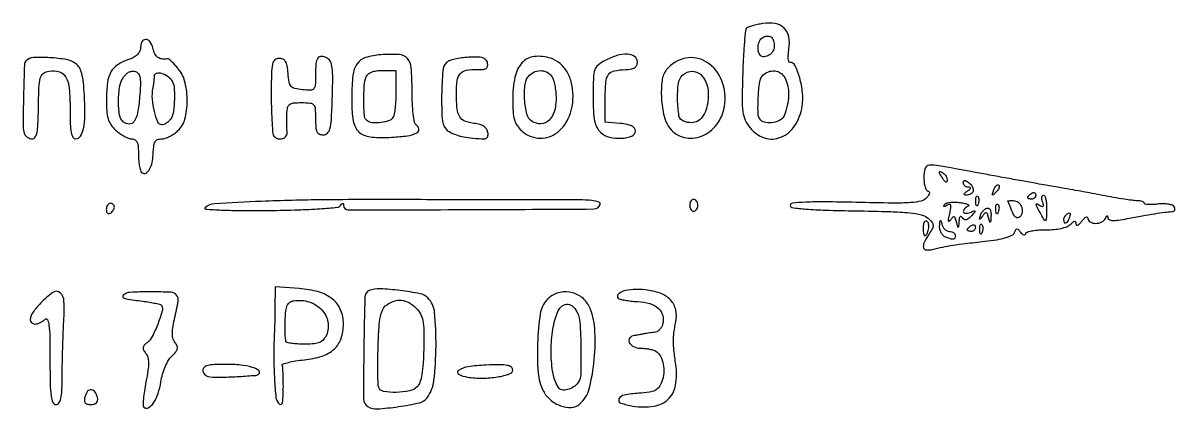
# Model space of a CAD drawing. Header units: millimetres. Extents: x 2712 to 3553, y 1367 to 1961.
# Drawn here: x 3335.41 to 3376.21, y 1687.17 to 1700.83 of the extents above; entities that cross this region are included whole.
import ezdxf

# ---------------------------------------------------------------- set-up
doc = ezdxf.new("R2010")
doc.units = ezdxf.units.MM

msp = doc.modelspace()

# ---------------------------------------------------------------- linework, layer by layer
for points in [[(3361.159, 1697.122, 0.148976), (3361.671, 1696.765, 0.177829), (3362.256, 1696.788, 0.152909), (3362.751, 1697.201, 0.107593), (3363.007, 1697.885, 0.060832), (3363.018, 1698.365, 0.04413), (3362.918, 1698.891, 0.043623), (3362.755, 1699.322, 0.287796), (3362.568, 1699.439, -0.348322), (3362.531, 1699.469, -0.041616), (3362.515, 1699.579, -0.035358), (3362.516, 1699.732, -0.020806), (3362.538, 1699.913, 0.086713), (3362.532, 1700.342, 0.154091), (3362.367, 1700.651, 0.151757), (3362.053, 1700.812, 0.083336), (3361.616, 1700.814, 0.013557), (3361.422, 1700.777, 0.016865), (3361.243, 1700.732, 0.015243), (3361.097, 1700.684, 0.110398), (3361.036, 1700.645, 0.173758), (3360.998, 1700.567, 0.003682), (3360.959, 1700.136, 0.008072), (3360.924, 1699.624, 0.005299), (3360.899, 1699.034, 0.00527), (3360.881, 1698.134, 0.036266), (3360.908, 1697.693, 0.071434), (3360.992, 1697.398, 0.061647)], [(3338.688, 1697.042, 0.032548), (3338.832, 1696.923, 0.031546), (3338.991, 1696.823, 0.033158), (3339.143, 1696.753, 0.091584), (3339.258, 1696.732, -0.13853), (3339.372, 1696.699, -0.155236), (3339.447, 1696.613, -0.081798), (3339.487, 1696.45, -0.019424), (3339.498, 1696.17, 0.021944), (3339.508, 1695.949, 0.028886), (3339.537, 1695.749, 0.029056), (3339.579, 1695.592, 0.17623), (3339.631, 1695.526, 0.261599), (3339.753, 1695.521, 0.128212), (3339.874, 1695.628, 0.081326), (3339.967, 1695.833, 0.052535), (3340.009, 1696.09, -0.010825), (3340.038, 1696.465, -0.090188), (3340.085, 1696.627, -0.19439), (3340.172, 1696.705, -0.086069), (3340.326, 1696.732, 0.083381), (3340.447, 1696.752, 0.034677), (3340.6, 1696.817, 0.033092), (3340.758, 1696.911, 0.036591), (3340.896, 1697.022, 0.141564), (3341.141, 1697.431, 0.062505), (3341.226, 1698.062, 0.061232), (3341.151, 1698.716, 0.108031), (3340.915, 1699.204, 0.016963), (3340.795, 1699.345, 0.023844), (3340.679, 1699.463, 0.021553), (3340.577, 1699.548, 0.20199), (3340.523, 1699.562, -0.064064), (3340.326, 1699.559, -0.132949), (3340.184, 1699.616, -0.121897), (3340.082, 1699.74, -0.049403), (3340.007, 1699.948, 0.093921), (3339.903, 1700.173, 0.248629), (3339.75, 1700.249, 0.286263), (3339.618, 1700.163, 0.107615), (3339.569, 1699.938, -0.121321), (3339.539, 1699.819, -0.082686), (3339.455, 1699.708, -0.066768), (3339.32, 1699.611, -0.042143), (3339.141, 1699.535, 0.064006), (3338.757, 1699.35, 0.121519), (3338.524, 1699.101, 0.096232), (3338.401, 1698.731, 0.030397), (3338.362, 1698.146, 0.01677), (3338.374, 1697.72, 0.056326), (3338.423, 1697.445, 0.077514), (3338.521, 1697.237, 0.05524)], [(3361.645, 1700.341, -0.088984), (3361.806, 1700.372, -0.190733), (3361.923, 1700.327, -0.154259), (3361.993, 1700.205, -0.054082), (3362.015, 1700.001, -0.140711), (3361.966, 1699.83, -0.109594), (3361.83, 1699.692, -0.126951), (3361.664, 1699.637, -0.217141), (3361.53, 1699.687, -0.154692), (3361.452, 1699.837, -0.086478), (3361.453, 1700.045, -0.088136), (3361.523, 1700.236, -0.17145)], [(3335.46, 1696.91, 0.088069), (3335.503, 1696.842, 0.065594), (3335.57, 1696.784, 0.064706), (3335.651, 1696.745, 0.080161), (3335.733, 1696.732, 0.237325), (3335.828, 1696.78, 0.09556), (3335.893, 1696.914, 0.047884), (3335.933, 1697.156, 0.012284), (3335.949, 1697.551, -0.003476), (3335.973, 1698.541, -0.052198), (3336.02, 1698.883, -0.176678), (3336.128, 1699.046, -0.123329), (3336.335, 1699.13, -0.109712), (3336.696, 1699.102, -0.195393), (3336.924, 1698.916, -0.104759), (3337.044, 1698.52, -0.021293), (3337.075, 1697.783, 0.008479), (3337.084, 1697.261, 0.037879), (3337.118, 1696.957, 0.077775), (3337.177, 1696.788, 0.275403), (3337.272, 1696.732, 0.256052), (3337.443, 1696.825, 0.092664), (3337.549, 1697.09, 0.048051), (3337.597, 1697.55, 0.013683), (3337.582, 1698.269, 0.013222), (3337.547, 1698.732, 0.040559), (3337.49, 1699.042, 0.062394), (3337.404, 1699.252, 0.107128), (3337.279, 1699.393, 0.114342), (3336.945, 1699.536, 0.02922), (3336.359, 1699.605, 0.026394), (3335.777, 1699.609, 0.183159), (3335.52, 1699.498, 0.194513), (3335.456, 1699.353, 0.002087), (3335.426, 1698.248, 0.003518), (3335.409, 1697.183, 0.097282)], [(3344.296, 1696.827, 0.127279), (3344.446, 1696.738, 0.150603), (3344.61, 1696.742, 0.172694), (3344.729, 1696.834, 0.168886), (3344.764, 1696.981, -0.015597), (3344.755, 1697.104, -0.006256), (3344.75, 1697.272, -0.006183), (3344.75, 1697.454, -0.007771), (3344.755, 1697.622, -0.041552), (3344.782, 1697.841, -0.18004), (3344.851, 1697.949, -0.141113), (3344.985, 1698.002, -0.022393), (3345.27, 1698.014, -0.022778), (3345.58, 1698, -0.192545), (3345.702, 1697.938, -0.165362), (3345.757, 1697.804, -0.01583), (3345.769, 1697.444, 0.017668), (3345.779, 1697.142, 0.094956), (3345.821, 1696.984, 0.179202), (3345.905, 1696.903, 0.103407), (3346.044, 1696.874, 0.189196), (3346.192, 1696.933, 0.146153), (3346.281, 1697.084, 0.046906), (3346.33, 1697.406, 0.004904), (3346.364, 1698.171, 0.006167), (3346.38, 1698.875, 0.035032), (3346.358, 1699.248, 0.07388), (3346.296, 1699.467, 0.165566), (3346.179, 1699.591, 0.098999), (3345.981, 1699.651, 0.2755), (3345.854, 1699.591, 0.128201), (3345.785, 1699.394, 0.020192), (3345.769, 1698.979, -0.014676), (3345.758, 1698.629, -0.171131), (3345.706, 1698.505, -0.211745), (3345.593, 1698.455, -0.023907), (3345.305, 1698.468, -0.032999), (3345.039, 1698.512, -0.157075), (3344.908, 1698.59, -0.137093), (3344.838, 1698.736, -0.022995), (3344.798, 1699.048, 0.022555), (3344.763, 1699.317, 0.09217), (3344.706, 1699.472, 0.154028), (3344.614, 1699.553, 0.105153), (3344.477, 1699.582, 0.188261), (3344.328, 1699.524, 0.156653), (3344.244, 1699.375, 0.04688), (3344.208, 1699.052, 0.004379), (3344.201, 1698.252, 0.006664), (3344.208, 1697.735, 0.009979), (3344.229, 1697.284, 0.00536), (3344.258, 1696.908, 0.176136)], [(3347.304, 1696.974, 0.088671), (3347.475, 1696.867, 0.056415), (3347.702, 1696.805, 0.038171), (3348.017, 1696.78, 0.013143), (3348.474, 1696.79, 0.021501), (3349.028, 1696.841, 0.083128), (3349.358, 1696.943, 0.310898), (3349.432, 1697.078, 0.233033), (3349.339, 1697.226, -0.211758), (3349.279, 1697.314, -0.01491), (3349.232, 1697.616, -0.018698), (3349.2, 1697.997, -0.012025), (3349.189, 1698.441, 0.018338), (3349.159, 1699.249, 0.162562), (3349.024, 1699.574, 0.202496), (3348.736, 1699.714, 0.030748), (3348.081, 1699.709, 0.057691), (3347.544, 1699.609, 0.167354), (3347.243, 1699.388, 0.125785), (3347.092, 1698.984, 0.02681), (3347.051, 1698.228, 0.01097), (3347.063, 1697.703, 0.038854), (3347.104, 1697.368, 0.06265), (3347.18, 1697.14, 0.096736)], [(3350.38, 1697.092, 0.104644), (3350.498, 1696.986, 0.040949), (3350.698, 1696.892, 0.035632), (3350.952, 1696.816, 0.025994), (3351.243, 1696.768, 0.008704), (3351.644, 1696.73, 0.093647), (3351.806, 1696.748, 0.270198), (3351.872, 1696.819, 0.102044), (3351.874, 1696.961, 0.10456), (3351.824, 1697.081, 0.094889), (3351.729, 1697.175, 0.076448), (3351.586, 1697.241, 0.042388), (3351.397, 1697.279, -0.06285), (3351.063, 1697.36, -0.166275), (3350.877, 1697.515, -0.114135), (3350.784, 1697.795, -0.022366), (3350.759, 1698.327, -0.031641), (3350.787, 1698.794, -0.148071), (3350.895, 1699.038, -0.175306), (3351.108, 1699.158, -0.048484), (3351.498, 1699.185, 0.026668), (3351.702, 1699.19, 0.120173), (3351.815, 1699.227, 0.205605), (3351.865, 1699.299, 0.101214), (3351.865, 1699.413, 0.136725), (3351.807, 1699.528, 0.134052), (3351.697, 1699.597, 0.070966), (3351.508, 1699.625, 0.016508), (3351.187, 1699.618, 0.019487), (3350.936, 1699.594, 0.023052), (3350.701, 1699.552, 0.022736), (3350.509, 1699.498, 0.117724), (3350.416, 1699.441, 0.178302), (3350.277, 1699.139, 0.016036), (3350.237, 1698.293, 0.017388), (3350.253, 1697.448, 0.145334)], [(3353.064, 1697.022, 0.164178), (3353.648, 1696.758, 0.172375), (3354.26, 1696.909, 0.142079), (3354.723, 1697.453, 0.106042), (3354.89, 1698.228, 0.055615), (3354.837, 1698.702, 0.076283), (3354.68, 1699.101, 0.085866), (3354.429, 1699.4, 0.09595), (3354.101, 1699.583, 0.105274), (3353.518, 1699.647, 0.184995), (3353.091, 1699.432, 0.13629), (3352.833, 1698.92, 0.049161), (3352.752, 1698.1, 0.017248), (3352.766, 1697.688, 0.0532), (3352.815, 1697.413, 0.073547), (3352.909, 1697.207, 0.061459)], [(3355.874, 1696.957, 0.125401), (3356.185, 1696.793, 0.071336), (3356.612, 1696.753, 0.083986), (3356.974, 1696.832, 0.305873), (3357.098, 1697.017, 0.176213), (3357.063, 1697.113, 0.106232), (3356.966, 1697.189, 0.066184), (3356.802, 1697.243, 0.025715), (3356.564, 1697.275), (3356.03, 1697.319), (3356.03, 1698.157, -0.018805), (3356.052, 1698.741, -0.133752), (3356.145, 1699.005, -0.190313), (3356.344, 1699.137, -0.045796), (3356.744, 1699.186, 0.032835), (3356.948, 1699.205, 0.104031), (3357.075, 1699.254, 0.15096), (3357.145, 1699.337, 0.099611), (3357.17, 1699.461, 0.253316), (3357.071, 1699.644, 0.135421), (3356.819, 1699.724, 0.082296), (3356.445, 1699.677, 0.047236), (3356.023, 1699.507, 0.051435), (3355.776, 1699.346, 0.14246), (3355.659, 1699.177, 0.073373), (3355.612, 1698.907, 0.007247), (3355.602, 1698.246, 0.010343), (3355.613, 1697.694, 0.041617), (3355.655, 1697.36, 0.069582), (3355.737, 1697.133, 0.087625)], [(3358.32, 1697.107, 0.167719), (3358.826, 1696.781, 0.1561), (3359.443, 1696.825, 0.137118), (3359.978, 1697.234, 0.122656), (3360.253, 1697.879, 0.130964), (3360.159, 1698.79, 0.161802), (3359.622, 1699.449, 0.192733), (3358.874, 1699.589, 0.177269), (3358.203, 1699.181, 0.139634), (3358.042, 1698.797, 0.043759), (3358.023, 1698.168, 0.044161), (3358.116, 1697.53, 0.108804)], [(3338.979, 1698.937, -0.061081), (3339.071, 1699.035, -0.071509), (3339.179, 1699.102, -0.080378), (3339.291, 1699.13, -0.114354), (3339.392, 1699.116, -0.159953), (3339.497, 1699.031, -0.102933), (3339.554, 1698.883, -0.051105), (3339.568, 1698.635, -0.010844), (3339.539, 1698.202, -0.022929), (3339.465, 1697.65, -0.099938), (3339.343, 1697.345, -0.252121), (3339.175, 1697.253, -0.176175), (3338.968, 1697.327, -0.183917), (3338.828, 1697.576, -0.039244), (3338.791, 1698.081, -0.04091), (3338.837, 1698.603, -0.11588)], [(3340.066, 1698.972, -0.347608), (3340.136, 1699.058, -0.121805), (3340.307, 1699.055, -0.080346), (3340.518, 1698.96, -0.096872), (3340.672, 1698.808, -0.12763), (3340.757, 1698.571, -0.028743), (3340.772, 1698.139, -0.029635), (3340.737, 1697.704, -0.106123), (3340.641, 1697.444, -0.054772), (3340.576, 1697.362, -0.048581), (3340.492, 1697.293, -0.051418), (3340.403, 1697.245, -0.09561), (3340.323, 1697.229, -0.306935), (3340.182, 1697.323, -0.037414), (3340.062, 1697.696, -0.040399), (3339.992, 1698.134, -0.064107), (3340.012, 1698.513, 0.00867), (3340.032, 1698.635, 0.007167), (3340.049, 1698.765, 0.007248), (3340.062, 1698.886, 0.019203)], [(3347.565, 1698.929, -0.129622), (3347.634, 1699.024, -0.078209), (3347.755, 1699.096, -0.060254), (3347.924, 1699.14, -0.033975), (3348.135, 1699.154), (3348.619, 1699.154), (3348.619, 1698.453, -0.011148), (3348.613, 1698.169, -0.012131), (3348.593, 1697.892, -0.011663), (3348.566, 1697.657, -0.056722), (3348.532, 1697.527, -0.210131), (3348.394, 1697.387, -0.060248), (3348.091, 1697.308, -0.059708), (3347.771, 1697.303, -0.172189), (3347.574, 1697.397, -0.184038), (3347.498, 1697.566, -0.012961), (3347.481, 1698.094, -0.017999), (3347.497, 1698.62, -0.075134)], [(3353.35, 1698.983, -0.107371), (3353.554, 1699.114, -0.114073), (3353.79, 1699.145, -0.119822), (3354.006, 1699.07, -0.127168), (3354.158, 1698.905, -0.060234), (3354.209, 1698.773, -0.020599), (3354.252, 1698.571, -0.020133), (3354.281, 1698.343, -0.021919), (3354.291, 1698.119, -0.076853), (3354.224, 1697.689, -0.131304), (3354.03, 1697.384, -0.173782), (3353.752, 1697.267, -0.154101), (3353.447, 1697.346, -0.192504), (3353.257, 1697.605, -0.048307), (3353.175, 1698.131, -0.048608), (3353.195, 1698.671, -0.163915)], [(3358.766, 1698.983, -0.212887), (3359.132, 1699.124, -0.219473), (3359.475, 1698.943, -0.135991), (3359.671, 1698.456, -0.091727), (3359.628, 1697.856, -0.067628), (3359.505, 1697.554, -0.126738), (3359.321, 1697.367, -0.139165), (3359.083, 1697.302, -0.089282), (3358.8, 1697.356, -0.268454), (3358.643, 1697.551, -0.03355), (3358.593, 1698.113, -0.035842), (3358.622, 1698.689, -0.167349)], [(3361.616, 1698.983, -0.223159), (3362.036, 1699.135, -0.253753), (3362.388, 1698.899, -0.132967), (3362.526, 1698.28, -0.08365), (3362.369, 1697.551, -0.172858), (3362.237, 1697.401, -0.081), (3361.989, 1697.312, -0.080321), (3361.724, 1697.305, -0.163682), (3361.54, 1697.397, -0.190462), (3361.445, 1697.616, -0.020111), (3361.45, 1698.184, -0.021108), (3361.501, 1698.75, -0.164744)], [(3364.899, 1694.183, -0.003572), (3366.131, 1694.156, -0.018242), (3366.814, 1694.112, -0.031782), (3367.236, 1694.041, -0.127377), (3367.466, 1693.921, -0.03425), (3367.602, 1693.78, -0.159083), (3367.643, 1693.677, -0.13881), (3367.619, 1693.56, -0.023897), (3367.503, 1693.364, 0.02744), (3367.325, 1693.058, 0.170693), (3367.302, 1692.88, 0.336067), (3367.396, 1692.799, 0.078641), (3367.617, 1692.818, -0.010672), (3367.987, 1692.903, -0.012694), (3368.338, 1692.966, -0.008935), (3368.78, 1693.026, -0.002485), (3369.474, 1693.104, 0.013448), (3369.905, 1693.162, 0.031555), (3370.222, 1693.234, 0.041253), (3370.438, 1693.317, 0.190437), (3370.527, 1693.414, -0.03206), (3370.574, 1693.517, -0.25559), (3370.616, 1693.544, -0.234942), (3370.665, 1693.525, -0.027671), (3370.739, 1693.43, 0.051098), (3370.797, 1693.364, 0.129103), (3370.852, 1693.334, 0.206596), (3370.899, 1693.342, 0.150095), (3370.933, 1693.383, -0.221953), (3370.994, 1693.437, -0.028894), (3371.168, 1693.48, -0.029189), (3371.393, 1693.508, -0.020478), (3371.649, 1693.514, 0.025554), (3371.926, 1693.523, 0.033055), (3372.177, 1693.561, 0.037021), (3372.38, 1693.622, 0.105544), (3372.504, 1693.702, -0.01846), (3372.604, 1693.795, -0.154254), (3372.66, 1693.819, -0.360549), (3372.693, 1693.797, -0.071623), (3372.704, 1693.722, 0.220758), (3372.723, 1693.68, 0.291521), (3372.764, 1693.674, 0.094936), (3372.831, 1693.722, 0.02793), (3372.913, 1693.819, -0.028514), (3372.995, 1693.915, -0.094644), (3373.063, 1693.964, -0.280354), (3373.106, 1693.959, -0.22461), (3373.127, 1693.917, 0.149523), (3373.149, 1693.849, 0.095607), (3373.21, 1693.791, 0.079666), (3373.3, 1693.752, 0.063185), (3373.404, 1693.739, 0.060204), (3373.514, 1693.752, 0.059088), (3373.618, 1693.791, 0.064373), (3373.702, 1693.849, 0.113869), (3373.749, 1693.917, -0.022191), (3373.781, 1693.986, -0.223805), (3373.805, 1694.005, -0.409373), (3373.824, 1693.993, -0.041036), (3373.833, 1693.935, 0.281462), (3373.879, 1693.871, 0.090975), (3373.999, 1693.844, 0.045673), (3374.203, 1693.854, 0.012576), (3374.521, 1693.908, -0.003268), (3375.054, 1694.008, -0.005773), (3375.495, 1694.083, -0.006811), (3375.848, 1694.134, -0.019189), (3376.097, 1694.157, 0.094812), (3376.161, 1694.172, 0.162132), (3376.2, 1694.209, 0.165264), (3376.209, 1694.262, 0.099223), (3376.187, 1694.323, 0.168721), (3376.118, 1694.379, 0.044446), (3375.977, 1694.416, 0.039941), (3375.8, 1694.432, 0.031888), (3375.608, 1694.422, -0.016063), (3375.424, 1694.407, -0.027037), (3375.268, 1694.407, -0.026176), (3375.152, 1694.42, -0.367854), (3375.126, 1694.45, 0.24907), (3375.109, 1694.482, 0.060939), (3375.053, 1694.511, 0.048173), (3374.973, 1694.532, 0.031648), (3374.877, 1694.541, -0.022192), (3374.68, 1694.556, -0.009847), (3374.422, 1694.592, -0.005249), (3374.023, 1694.661, -0.000918), (3373.274, 1694.8, 0.001166), (3372.954, 1694.859, 0.000907), (3372.605, 1694.921, 0.000718), (3372.184, 1694.996, 0.000329), (3371.635, 1695.092, -0.001379), (3371.322, 1695.147, -0.000316), (3370.793, 1695.242, -0.000326), (3370.183, 1695.353, -0.000318), (3369.568, 1695.465, 0.001052), (3367.844, 1695.778, 0.054812), (3367.507, 1695.801, 0.319165), (3367.364, 1695.69, 0.073456), (3367.317, 1695.371, 0.02801), (3367.327, 1695.183, 0.043956), (3367.36, 1695.024, 0.054644), (3367.406, 1694.912, 0.272649), (3367.462, 1694.879, -0.24633), (3367.501, 1694.859, -0.200868), (3367.511, 1694.813, -0.090863), (3367.482, 1694.739, -0.035529), (3367.419, 1694.651, -0.162521), (3367.224, 1694.53, -0.041556), (3366.853, 1694.474, -0.020186), (3366.211, 1694.456, -0.002944), (3364.908, 1694.481, 0.003688), (3363.811, 1694.501, 0.013696), (3363.12, 1694.489, 0.012532), (3362.657, 1694.457, 0.386758), (3362.585, 1694.378, 0.377264), (3362.655, 1694.298, 0.010928), (3363.139, 1694.247, 0.013358), (3363.837, 1694.207, 0.004048)], [(3368.001, 1695.52, -0.075854), (3368.055, 1695.474, -0.054031), (3368.101, 1695.408, -0.053889), (3368.131, 1695.334, -0.074131), (3368.141, 1695.262, -0.102799), (3368.13, 1695.211, -0.37991), (3368.102, 1695.198, -0.147021), (3368.058, 1695.228, -0.027275), (3368.001, 1695.307, -0.008108), (3367.887, 1695.489, -0.136158), (3367.868, 1695.557, -0.541951), (3367.896, 1695.575, -0.034464)], [(3368.891, 1695.019, -0.088336), (3368.823, 1695.032, -0.09371), (3368.766, 1695.068, -0.098665), (3368.727, 1695.12, -0.110189), (3368.713, 1695.181, -0.119059), (3368.728, 1695.24, -0.301885), (3368.764, 1695.261, -0.130141), (3368.827, 1695.239, -0.024785), (3368.926, 1695.165, -0.097255), (3369.042, 1695.023, -0.189927), (3369.058, 1694.88, -0.214585), (3368.974, 1694.776, -0.119981), (3368.812, 1694.739, -0.102799), (3368.76, 1694.75, -0.37991), (3368.747, 1694.778, -0.147021), (3368.777, 1694.822, -0.027275), (3368.856, 1694.879, 0.021149), (3368.944, 1694.942, 0.167501), (3368.972, 1694.983, 0.405416), (3368.956, 1695.01, 0.066727)], [(3369.968, 1695.097, -0.20742), (3369.986, 1695.053, -0.082976), (3369.973, 1694.989, -0.063152), (3369.933, 1694.914, -0.043285), (3369.871, 1694.841, -0.011214), (3369.777, 1694.752, -0.400052), (3369.749, 1694.752, -0.286372), (3369.742, 1694.784, -0.008399), (3369.791, 1694.921, -0.036269), (3369.834, 1695.013, -0.070189), (3369.884, 1695.078, -0.120343), (3369.93, 1695.106, -0.278911)], [(3344.138, 1694.197, 0.004723), (3345.145, 1694.219, 0.009857), (3345.928, 1694.258, 0.00548), (3346.543, 1694.308, 0.219529), (3346.657, 1694.374, -0.031058), (3346.702, 1694.431, -0.196706), (3346.735, 1694.446, -0.348477), (3346.756, 1694.431, -0.067503), (3346.764, 1694.38, 0.409945), (3346.928, 1694.219, 0.000686), (3351.28, 1694.228, 0.000723), (3355.627, 1694.25, 0.321071), (3355.85, 1694.412, 0.427066), (3355.806, 1694.496, 0.041997), (3355.556, 1694.545, 0.023748), (3355.117, 1694.572, 0.005285), (3354.365, 1694.576, -0.001389), (3353.524, 1694.573, -0.000331), (3352.125, 1694.574, -0.00034), (3350.517, 1694.576, -0.000337), (3348.904, 1694.581, 0.003332), (3346.02, 1694.572, 0.007723), (3343.857, 1694.518, 0.004264), (3342.185, 1694.436, 0.176271), (3341.858, 1694.295, 0.655299), (3341.877, 1694.243, 0.005698), (3342.44, 1694.212, 0.009323), (3343.18, 1694.194, 0.004365)], [(3359.165, 1694.166, 0.148195), (3359.219, 1694.183, 0.098894), (3359.266, 1694.229, 0.082425), (3359.297, 1694.298, 0.064853), (3359.307, 1694.38, 0.064853), (3359.297, 1694.462, 0.082425), (3359.266, 1694.531, 0.098894), (3359.219, 1694.577, 0.148195), (3359.165, 1694.594, 0.148195), (3359.111, 1694.577, 0.098894), (3359.064, 1694.531, 0.082425), (3359.033, 1694.462, 0.064853), (3359.022, 1694.38, 0.064853), (3359.033, 1694.298, 0.082425), (3359.064, 1694.229, 0.098894), (3359.111, 1694.183, 0.148195)], [(3368.6, 1694.476, -0.016653), (3368.769, 1694.445, -0.051763), (3368.879, 1694.409, -0.228676), (3368.908, 1694.376, -0.391574), (3368.891, 1694.346, 0.059133), (3368.823, 1694.313, 0.061291), (3368.766, 1694.266, 0.068057), (3368.727, 1694.212, 0.123105), (3368.713, 1694.159, 0.234844), (3368.733, 1694.119, 0.130001), (3368.785, 1694.097, 0.080832), (3368.864, 1694.1, 0.043732), (3368.958, 1694.127, -0.008275), (3369.103, 1694.18, -0.434325), (3369.127, 1694.167, -0.253582), (3369.119, 1694.133, -0.005064), (3368.994, 1693.996, -0.035116), (3368.891, 1693.899, -0.121721), (3368.809, 1693.861, -0.190808), (3368.74, 1693.873, -0.110768), (3368.68, 1693.933, 0.097007), (3368.635, 1693.979, 0.363202), (3368.598, 1693.976, 0.154084), (3368.57, 1693.923, 0.027857), (3368.556, 1693.81, -0.002066), (3368.543, 1693.621, -0.344909), (3368.53, 1693.607, -0.387766), (3368.515, 1693.617, -0.002225), (3368.469, 1693.795, 0.021142), (3368.427, 1693.933, 0.227761), (3368.387, 1693.973, 0.306351), (3368.339, 1693.961, 0.033512), (3368.267, 1693.866, -0.073655), (3368.218, 1693.812, -0.577025), (3368.192, 1693.821, -0.089162), (3368.193, 1693.901, -0.010006), (3368.231, 1694.081, 0.013717), (3368.273, 1694.288, 0.116464), (3368.268, 1694.383, 0.375202), (3368.225, 1694.41, 0.100108), (3368.142, 1694.379, -0.022964), (3368.069, 1694.339, -0.182626), (3368.032, 1694.335, -0.431318), (3368.021, 1694.356, -0.058748), (3368.044, 1694.406, -0.181665), (3368.108, 1694.455, -0.043011), (3368.243, 1694.484, -0.038777), (3368.414, 1694.493, -0.029885)], [(3369.227, 1694.698, -0.126455), (3369.255, 1694.651, -0.060344), (3369.266, 1694.582, -0.05415), (3369.26, 1694.503, -0.051402), (3369.238, 1694.425, -0.054073), (3369.207, 1694.365, -0.470617), (3369.181, 1694.363, -0.168741), (3369.161, 1694.404, -0.018894), (3369.152, 1694.511, -0.028489), (3369.154, 1694.61, -0.077125), (3369.169, 1694.678, -0.208169), (3369.196, 1694.704, -0.296942)], [(3370.489, 1694.546, -0.169391), (3370.656, 1694.488, -0.130237), (3370.773, 1694.332, -0.128957), (3370.797, 1694.137, -0.164965), (3370.718, 1693.976, -0.153073), (3370.646, 1693.939, -0.203125), (3370.576, 1693.955, -0.109434), (3370.506, 1694.033, -0.032704), (3370.437, 1694.178, 0.001002), (3370.383, 1694.311, 0.001578), (3370.337, 1694.425, 0.000373), (3370.296, 1694.525, 0.064642), (3370.29, 1694.535, -0.593662), (3370.292, 1694.539, -0.004589), (3370.345, 1694.543, -0.009562), (3370.41, 1694.546, -0.00537)], [(3371.136, 1694.808, -0.082592), (3371.191, 1694.83, -0.161196), (3371.237, 1694.826, -0.182303), (3371.267, 1694.795, -0.108972), (3371.279, 1694.745, -0.093332), (3371.268, 1694.687, -0.09642), (3371.237, 1694.638, -0.099167), (3371.19, 1694.605, -0.105053), (3371.136, 1694.594, -0.042167), (3371.082, 1694.599, -0.061769), (3371.035, 1694.612, -0.081139), (3371.004, 1694.633, -0.210953), (3370.994, 1694.657, -0.151918), (3371.003, 1694.687, -0.038439), (3371.035, 1694.727, -0.035638), (3371.082, 1694.769, -0.029505)], [(3371.445, 1694.365, 0.059284), (3371.514, 1694.333, 0.357523), (3371.548, 1694.346, 0.196415), (3371.555, 1694.396, 0.026179), (3371.521, 1694.499, -0.044378), (3371.495, 1694.59, -0.081932), (3371.493, 1694.667, -0.131317), (3371.514, 1694.717, -0.231647), (3371.554, 1694.736, -0.304046), (3371.601, 1694.705, -0.043891), (3371.637, 1694.589, -0.037532), (3371.66, 1694.426, -0.023246), (3371.664, 1694.233, -0.003534), (3371.652, 1693.901, -0.199351), (3371.626, 1693.846, -0.473694), (3371.587, 1693.851, -0.008922), (3371.469, 1694.055, -0.003819), (3371.318, 1694.332, -0.104157), (3371.295, 1694.411, -0.573254), (3371.324, 1694.431, -0.029683)], [(3338.5, 1694.095, 0.06081), (3338.555, 1694.139, 0.051032), (3338.601, 1694.197, 0.053229), (3338.632, 1694.26, 0.089642), (3338.643, 1694.317, 0.105429), (3338.632, 1694.368, 0.099231), (3338.601, 1694.412, 0.096318), (3338.555, 1694.441, 0.092995), (3338.5, 1694.451, 0.153634), (3338.446, 1694.434, 0.097988), (3338.4, 1694.386, 0.080552), (3338.369, 1694.314, 0.062283), (3338.358, 1694.229, 0.066118), (3338.368, 1694.151, 0.138808), (3338.4, 1694.098, 0.191142), (3338.446, 1694.08, 0.139169)], [(3369.542, 1694.276, -0.188473), (3369.608, 1694.273, -0.161951), (3369.66, 1694.225, -0.096945), (3369.69, 1694.132, -0.042093), (3369.694, 1694, -0.003705), (3369.684, 1693.812, -0.22271), (3369.668, 1693.783, -0.521889), (3369.649, 1693.79, -0.006467), (3369.609, 1693.938, 0.021658), (3369.567, 1694.076, 0.229818), (3369.526, 1694.117, 0.298389), (3369.477, 1694.104, 0.032742), (3369.401, 1694.009, -0.004118), (3369.319, 1693.894, -0.259758), (3369.297, 1693.884, -0.463998), (3369.287, 1693.898, -0.006245), (3369.317, 1694.015, -0.061964), (3369.351, 1694.098, -0.049672), (3369.406, 1694.176, -0.051259), (3369.473, 1694.24, -0.083716)], [(3369.94, 1694.413, -0.126455), (3369.967, 1694.366, -0.060344), (3369.978, 1694.297, -0.05415), (3369.973, 1694.218, -0.051402), (3369.951, 1694.14, -0.054073), (3369.919, 1694.08, -0.470617), (3369.893, 1694.078, -0.168741), (3369.873, 1694.119, -0.018894), (3369.865, 1694.226, -0.028489), (3369.866, 1694.325, -0.077125), (3369.882, 1694.393, -0.208169), (3369.908, 1694.419, -0.296942)], [(3372.417, 1694.094, -0.1144), (3372.465, 1694.11, -0.32948), (3372.494, 1694.093, -0.155351), (3372.498, 1694.043, -0.036408), (3372.473, 1693.96, -0.029964), (3372.404, 1693.807, -0.168622), (3372.339, 1693.747, -0.444011), (3372.293, 1693.768, -0.079093), (3372.276, 1693.873, -0.088797), (3372.287, 1693.931, -0.053277), (3372.318, 1693.993, -0.051183), (3372.363, 1694.051, -0.061454)], [(3367.344, 1693.311, 0.291414), (3367.43, 1693.366, 0.069655), (3367.481, 1693.534, 0.0667), (3367.486, 1693.717, 0.231296), (3367.424, 1693.814, 0.214542), (3367.373, 1693.821, 0.177225), (3367.328, 1693.787, 0.099152), (3367.298, 1693.711, 0.045552), (3367.288, 1693.605, 0.017964), (3367.292, 1693.492, 0.029198), (3367.305, 1693.398, 0.029196), (3367.322, 1693.327, 0.327354)], [(3367.957, 1693.703, 0.071619), (3367.997, 1693.608, 0.07028), (3368.062, 1693.527, 0.075733), (3368.142, 1693.473, 0.112012), (3368.225, 1693.454, -0.06835), (3368.303, 1693.443, -0.084796), (3368.369, 1693.412, -0.099808), (3368.413, 1693.366, -0.141312), (3368.428, 1693.311, -0.075063), (3368.414, 1693.215, -0.284847), (3368.37, 1693.177, -0.120634), (3368.283, 1693.184, -0.011826), (3368.084, 1693.255, -0.108226), (3367.999, 1693.311, -0.070983), (3367.929, 1693.406, -0.066333), (3367.885, 1693.524, -0.069824), (3367.875, 1693.647, -0.004734), (3367.885, 1693.811, -0.228049), (3367.901, 1693.839, -0.509086), (3367.92, 1693.833, -0.008138)], [(3368.998, 1693.668, -0.082592), (3369.053, 1693.69, -0.161196), (3369.099, 1693.685, -0.182303), (3369.13, 1693.655, -0.108972), (3369.141, 1693.605, -0.093332), (3369.13, 1693.547, -0.09642), (3369.099, 1693.498, -0.099167), (3369.053, 1693.465, -0.105053), (3368.998, 1693.454, -0.042167), (3368.944, 1693.458, -0.061769), (3368.898, 1693.472, -0.081139), (3368.866, 1693.493, -0.210953), (3368.856, 1693.517, -0.151918), (3368.865, 1693.547, -0.038439), (3368.898, 1693.587, -0.035638), (3368.944, 1693.629, -0.029505)], [(3369.37, 1693.7, -0.126455), (3369.397, 1693.654, -0.060344), (3369.408, 1693.585, -0.05415), (3369.403, 1693.505, -0.051402), (3369.381, 1693.427, -0.054073), (3369.349, 1693.368, -0.470617), (3369.323, 1693.365, -0.168741), (3369.303, 1693.407, -0.018894), (3369.295, 1693.513, -0.028489), (3369.296, 1693.612, -0.077125), (3369.312, 1693.681, -0.208169), (3369.338, 1693.707, -0.296942)], [(3335.835, 1690.176, 0.073375), (3335.919, 1690.188, 0.038655), (3336.016, 1690.226, 0.037433), (3336.113, 1690.282, 0.047088), (3336.192, 1690.347, -0.515372), (3336.273, 1690.333, -0.083516), (3336.327, 1690.15, -0.025585), (3336.356, 1689.73, -0.004278), (3336.363, 1688.922, 0.004451), (3336.37, 1688.06, 0.028842), (3336.403, 1687.627, 0.067605), (3336.466, 1687.399, 0.300496), (3336.576, 1687.326, 0.246039), (3336.682, 1687.381, 0.099155), (3336.748, 1687.535, 0.04281), (3336.785, 1687.825, 0.00815), (3336.797, 1688.359, -0.00313), (3336.803, 1688.812, -0.00223), (3336.815, 1689.319, -0.002251), (3336.831, 1689.803, -0.004804), (3336.848, 1690.176, 0.020953), (3336.86, 1690.98, 0.204315), (3336.721, 1691.283, 0.354388), (3336.47, 1691.297, 0.045467), (3336.033, 1690.916, 0.03067), (3335.782, 1690.62, 0.095397), (3335.668, 1690.385, 0.240749), (3335.699, 1690.241, 0.225376)], [(3339.576, 1690.995, -0.009831), (3339.83, 1690.961, -0.013488), (3340.057, 1690.92, -0.010187), (3340.243, 1690.878, -0.135608), (3340.303, 1690.844, -0.272464), (3340.347, 1690.672, -0.020543), (3340.19, 1690.198, -0.025753), (3339.988, 1689.736, -0.118955), (3339.802, 1689.514, 0.045173), (3339.698, 1689.423, 0.157425), (3339.66, 1689.343, 0.160307), (3339.676, 1689.257, 0.047319), (3339.752, 1689.144, -0.106588), (3339.827, 1689, -0.064651), (3339.854, 1688.81, -0.040235), (3339.835, 1688.539, -0.011769), (3339.762, 1688.128, 0.011737), (3339.706, 1687.811, 0.017163), (3339.673, 1687.531, 0.012664), (3339.66, 1687.301, 0.207229), (3339.688, 1687.231, 0.341824), (3339.846, 1687.211, 0.112436), (3340.027, 1687.382, 0.066448), (3340.192, 1687.716, 0.044176), (3340.293, 1688.132, -0.032602), (3340.351, 1688.4, -0.030252), (3340.445, 1688.665, -0.031779), (3340.558, 1688.893, -0.073511), (3340.678, 1689.042, 0.029219), (3340.817, 1689.188, 0.114021), (3340.873, 1689.298, 0.160629), (3340.866, 1689.4, 0.076513), (3340.798, 1689.514, -0.099403), (3340.728, 1689.644, -0.06661), (3340.7, 1689.812, -0.046462), (3340.714, 1690.034, -0.017818), (3340.773, 1690.338, 0.013586), (3340.905, 1690.994, 0.225268), (3340.847, 1691.202, 0.20581), (3340.646, 1691.3, 0.011222), (3339.926, 1691.316, 0.012585), (3339.197, 1691.298, 0.175005), (3338.958, 1691.198, 0.614641), (3338.99, 1691.086, 0.02039)], [(3344.315, 1688.216, 0.017008), (3344.368, 1687.564, 0.198475), (3344.49, 1687.345, 0.596462), (3344.602, 1687.393, 0.022754), (3344.629, 1687.967, 0.00513), (3344.626, 1688.22, 0.006766), (3344.618, 1688.451, 0.005031), (3344.607, 1688.644, 0.063596), (3344.593, 1688.715, -0.415771), (3344.616, 1688.761, -0.018053), (3344.808, 1688.817, -0.021695), (3345.063, 1688.869, -0.012602), (3345.374, 1688.91, 0.050248), (3346.002, 1689.042, 0.108598), (3346.428, 1689.288, 0.126051), (3346.673, 1689.662, 0.0812), (3346.759, 1690.176, 0.101444), (3346.658, 1690.68, 0.124974), (3346.369, 1691.061, 0.101068), (3345.879, 1691.312, 0.049678), (3345.186, 1691.432), (3344.343, 1691.493), (3344.333, 1690.728, -0.002093), (3344.327, 1690.403, -0.001789), (3344.318, 1690.061, -0.001802), (3344.307, 1689.751, -0.005137), (3344.297, 1689.535, 0.013681), (3344.29, 1689.312, 0.004093), (3344.292, 1688.971, 0.0041), (3344.3, 1688.589, 0.00443)], [(3347.622, 1687.254, 0.156644), (3347.956, 1687.171, 0.019557), (3348.707, 1687.252, 0.018677), (3349.451, 1687.39, 0.178219), (3349.718, 1687.562, 0.133643), (3349.964, 1688.181, 0.026166), (3350.037, 1689.387, 0.024372), (3349.988, 1690.588, 0.175861), (3349.747, 1691.104, 0.149928), (3349.473, 1691.249, 0.016694), (3348.767, 1691.361, 0.018949), (3348.054, 1691.422, 0.103864), (3347.675, 1691.361, 0.302832), (3347.518, 1691.139, 0.003833), (3347.48, 1689.327, 0.004118), (3347.472, 1687.522, 0.258966)], [(3353.84, 1687.803, 0.098657), (3354.091, 1687.49, 0.089002), (3354.451, 1687.282, 0.099024), (3354.826, 1687.227, 0.162048), (3355.123, 1687.342, 0.15835), (3355.463, 1687.88, 0.039132), (3355.644, 1688.922, 0.040482), (3355.658, 1690.024, 0.095014), (3355.449, 1690.817, 0.12863), (3355.172, 1691.144, 0.117612), (3354.762, 1691.306, 0.117542), (3354.322, 1691.266, 0.128368), (3353.964, 1691.032, 0.148307), (3353.728, 1690.533, 0.027108), (3353.633, 1689.505, 0.029156), (3353.654, 1688.455, 0.100159)], [(3357.012, 1687.273, 0.074968), (3357.751, 1687.267, 0.157723), (3358.261, 1687.516, 0.160552), (3358.523, 1688.012, 0.078406), (3358.531, 1688.736, -0.007479), (3358.463, 1689.256, -0.028627), (3358.444, 1689.582, -0.03514), (3358.464, 1689.873, -0.015719), (3358.53, 1690.253, 0.104608), (3358.527, 1690.682, 0.137099), (3358.344, 1691.027, 0.116215), (3357.98, 1691.265, 0.062664), (3357.454, 1691.385, 0.036507), (3357.024, 1691.396, 0.060703), (3356.666, 1691.334, 0.129901), (3356.486, 1691.224, 0.407871), (3356.488, 1691.096, 0.137276), (3356.555, 1691.058, 0.015584), (3356.729, 1691.021, 0.01792), (3356.943, 1690.99, 0.013673), (3357.179, 1690.972, -0.058483), (3357.61, 1690.899, -0.113334), (3357.913, 1690.729, -0.146793), (3358.065, 1690.478, -0.127554), (3358.064, 1690.169, -0.07115), (3358.019, 1690.062, -0.065941), (3357.945, 1689.968, -0.069954), (3357.853, 1689.902, -0.104793), (3357.759, 1689.875, 0.008416), (3357.659, 1689.866, 0.006776), (3357.553, 1689.853, 0.006857), (3357.454, 1689.839, 0.017399), (3357.383, 1689.825, -0.009836), (3357.316, 1689.811, -0.004906), (3357.231, 1689.795, -0.004868), (3357.141, 1689.781, -0.007148), (3357.063, 1689.77, 0.19287), (3356.902, 1689.682, 0.290176), (3356.883, 1689.528, 0.170048), (3357.034, 1689.376, 0.11278), (3357.277, 1689.319, -0.023604), (3357.438, 1689.31, -0.022926), (3357.6, 1689.286, -0.023545), (3357.74, 1689.252, -0.074313), (3357.827, 1689.212, -0.127709), (3357.988, 1689.034, -0.072503), (3358.084, 1688.758, -0.066686), (3358.103, 1688.44, -0.072037), (3358.035, 1688.136, -0.063199), (3357.932, 1687.942, -0.122275), (3357.799, 1687.828, -0.082726), (3357.593, 1687.763, -0.01832), (3357.223, 1687.726, 0.027478), (3356.696, 1687.662, 0.244565), (3356.517, 1687.525, 0.448415), (3356.58, 1687.379, 0.040689)], [(3345.005, 1691.002, -0.114475), (3345.545, 1690.958, -0.127052), (3345.988, 1690.68, -0.14199), (3346.209, 1690.249, -0.156216), (3346.154, 1689.784, -0.071992), (3346.051, 1689.624, -0.112295), (3345.919, 1689.527, -0.079633), (3345.725, 1689.478, -0.022666), (3345.413, 1689.463, -0.011971), (3345.18, 1689.469, -0.016461), (3344.971, 1689.486, -0.013137), (3344.8, 1689.51, -0.156033), (3344.742, 1689.54, -0.16992), (3344.713, 1689.6, -0.011685), (3344.696, 1689.792, -0.015608), (3344.688, 1690.025, -0.01104), (3344.693, 1690.288, -0.015674), (3344.719, 1690.644, -0.077128), (3344.77, 1690.839, -0.143827), (3344.86, 1690.946, -0.110568)], [(3348.28, 1690.847, -0.076342), (3348.549, 1690.987, -0.107199), (3348.818, 1691.018, -0.103762), (3349.082, 1690.934, -0.067919), (3349.337, 1690.741, -0.074568), (3349.488, 1690.536, -0.076203), (3349.571, 1690.298, -0.042807), (3349.606, 1689.945, -0.008418), (3349.603, 1689.307, -0.011078), (3349.58, 1688.783, -0.025716), (3349.534, 1688.393, -0.033282), (3349.467, 1688.113, -0.12155), (3349.374, 1687.958, -0.146638), (3349.099, 1687.81, -0.045864), (3348.629, 1687.758, -0.044592), (3348.18, 1687.789, -0.274621), (3348.01, 1687.931, -0.076769), (3347.986, 1688.054, -0.004612), (3347.977, 1688.432, -0.006825), (3347.976, 1688.884, -0.004983), (3347.987, 1689.387, -0.007672), (3348.019, 1690.055, -0.033696), (3348.07, 1690.446, -0.060721), (3348.151, 1690.692, -0.125509)], [(3354.328, 1690.555, -0.095941), (3354.47, 1690.784, -0.187674), (3354.66, 1690.877, -0.192437), (3354.859, 1690.816, -0.10078), (3355.027, 1690.613, -0.107858), (3355.134, 1690.237, -0.011582), (3355.169, 1689.326, -0.009987), (3355.165, 1688.406, -0.144943), (3355.065, 1688.099, -0.099807), (3354.91, 1687.948, -0.081808), (3354.697, 1687.856, -0.096298), (3354.496, 1687.845, -0.223405), (3354.373, 1687.925, -0.094697), (3354.183, 1688.422, -0.039771), (3354.113, 1689.138, -0.039024), (3354.16, 1689.9, -0.056114)], [(3342.028, 1688.306, 0.022894), (3342.467, 1688.295, 0.009695), (3343.057, 1688.319, 0.003914), (3343.655, 1688.36, 0.179272), (3343.766, 1688.411, 0.461536), (3343.756, 1688.531, 0.086402), (3343.529, 1688.642, 0.04535), (3343.116, 1688.722, 0.024475), (3342.598, 1688.749, 0.011262), (3342.185, 1688.74, 0.052625), (3341.95, 1688.706, 0.116674), (3341.825, 1688.64, 0.216677), (3341.778, 1688.537, 0.113414), (3341.797, 1688.454, 0.093097), (3341.851, 1688.381, 0.08699), (3341.932, 1688.329, 0.082818)], [(3351.148, 1688.298, 0.03796), (3351.686, 1688.261, 0.038756), (3352.22, 1688.305, 0.038933), (3352.643, 1688.408, 0.324235), (3352.752, 1688.559, 0.248515), (3352.7, 1688.657, 0.107026), (3352.559, 1688.714, 0.045036), (3352.291, 1688.735, 0.008568), (3351.801, 1688.722, 0.024392), (3351.175, 1688.663, 0.108841), (3350.831, 1688.535, 0.568506), (3350.837, 1688.402, 0.088378)], [(3337.812, 1687.326, 0.061174), (3337.932, 1687.34, 0.136907), (3338.011, 1687.386, 0.156674), (3338.049, 1687.46, 0.088249), (3338.048, 1687.563, 0.095274), (3337.967, 1687.764, 0.223459), (3337.834, 1687.847, 0.25266), (3337.697, 1687.794, 0.11171), (3337.606, 1687.617, 0.047183), (3337.582, 1687.475, 0.172584), (3337.607, 1687.388, 0.185154), (3337.679, 1687.341, 0.055572)]]:
    msp.add_lwpolyline(points, format="xyb", close=True)

doc.saveas('drawing.dxf')
